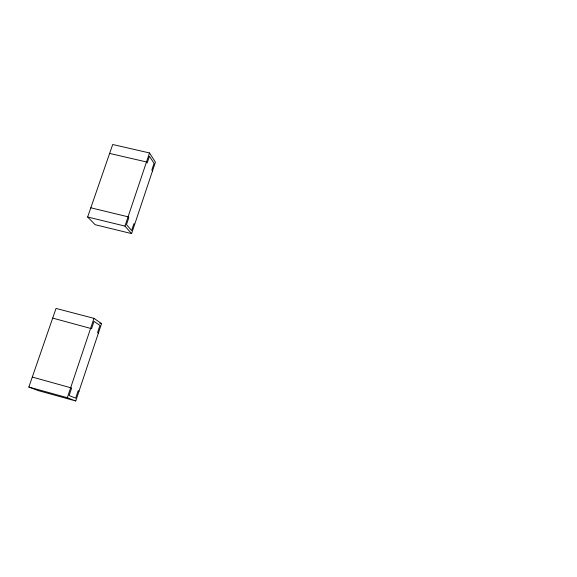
<?xml version="1.0" encoding="UTF-8"?>
<svg xmlns="http://www.w3.org/2000/svg" width="577" height="577" viewBox="0 0 577 577"><rect width="100%" height="100%" fill="white"/><g stroke="black" fill="none" stroke-linecap="round" stroke-linejoin="round"><path stroke-width="0.87" d="M75.746 400.986L101.552 323.639L93.972 318.345L56.034 308.435L28.85 387.044L38.226 390.6L75.746 400.986L67.321 397.69L28.85 387.044M131.592 233.606L155.422 162.166L149.515 152.955L112.71 144.502L87.646 217.002L95.176 224.698L131.592 233.606L124.957 226.09L87.646 217.002M67.321 397.69L93.972 318.345M124.957 226.09L149.515 152.955M109.63 153.424L146.493 161.957L147.178 162.981L149.436 156.244L154.052 163.363L151.838 169.977L152.494 170.958M90.827 207.799L128.072 216.808L128.815 217.68L126.486 224.626L131.628 230.512L133.907 223.696L134.614 224.54M99.828 323.185L101.552 323.639M52.687 318.1L91.57 328.674L94.015 321.375L99.936 325.442L97.542 332.604L98.379 333.153M32.305 377.062L71.656 388.011L69.125 395.548L75.659 398.159L78.126 390.773L79.027 391.163"/></g></svg>
